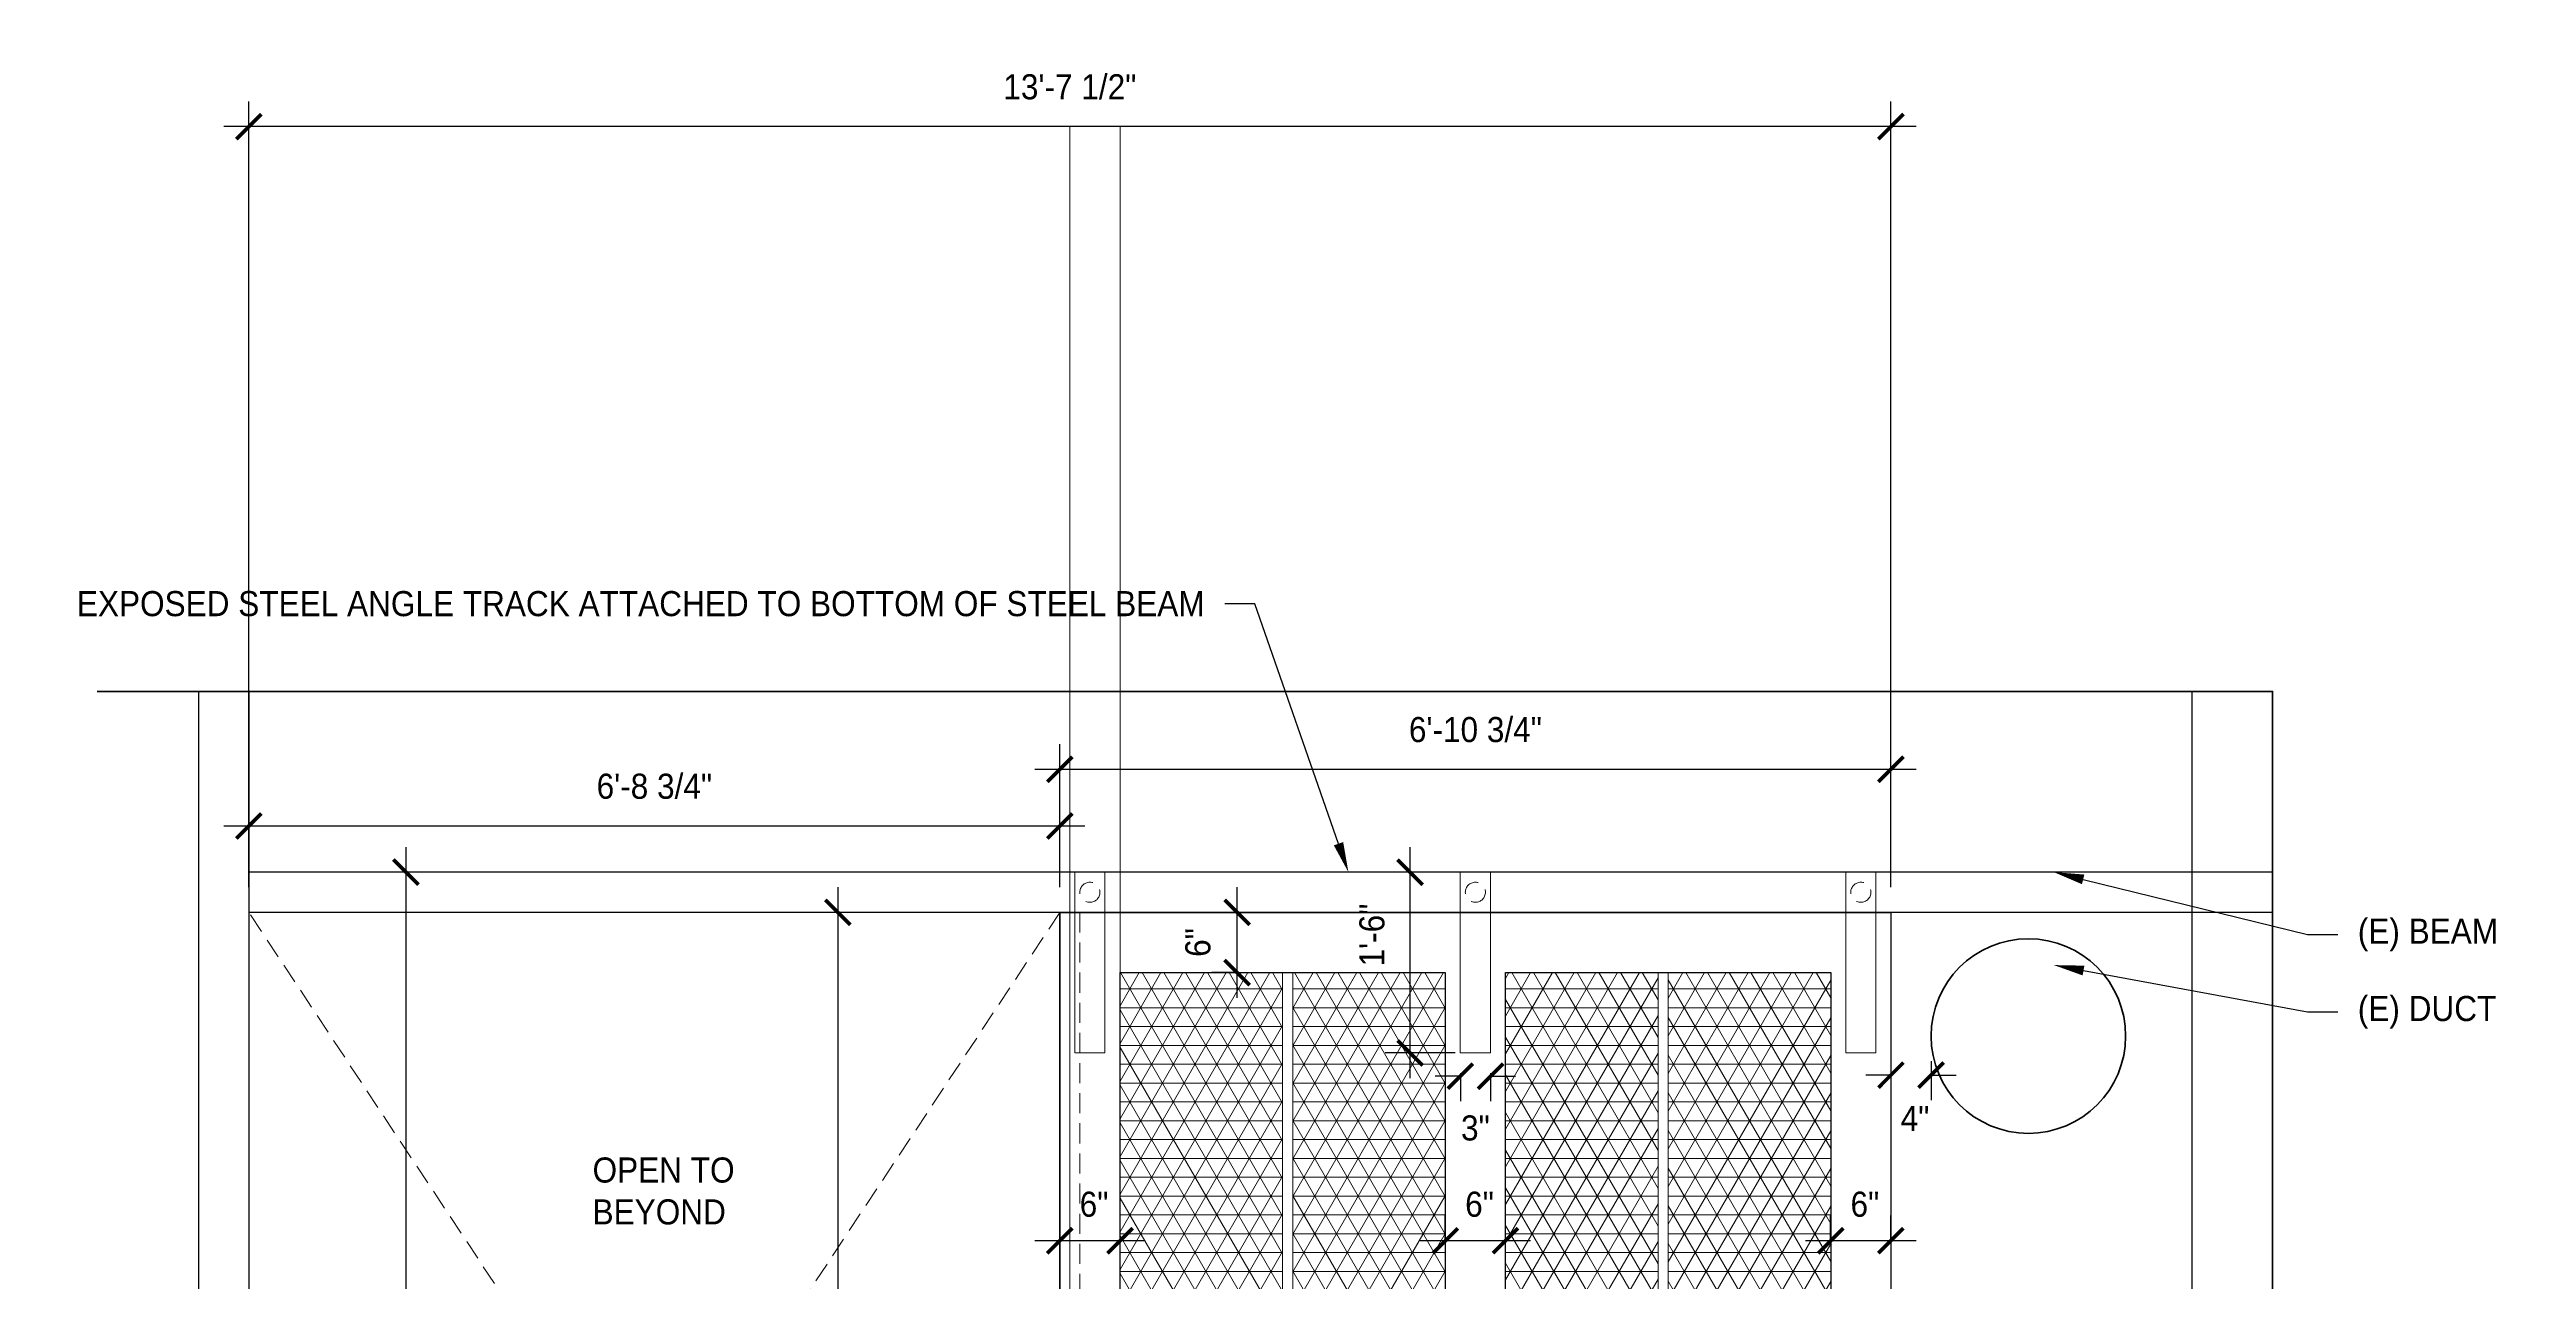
# Model space of a CAD drawing. Header units: inches. Extents: x -3027 to 6920, y -6604 to 320.
# Drawn here: x 779.2 to 1025.8, y -5314.7 to -5192.1 of the extents above; entities that cross this region are included whole.
import ezdxf
from ezdxf import colors
from ezdxf.entities.mleader import LeaderData, LeaderLine
from ezdxf.math import Vec2, Vec3

# ---------------------------------------------------------------- set-up
doc = ezdxf.new("R2010")
doc.units = ezdxf.units.IN
doc.header["$LTSCALE"] = 4
doc.header["$MEASUREMENT"] = 0
doc.header["$PDMODE"] = 35
doc.header["$PDSIZE"] = -5
doc.linetypes.add('DASHED', pattern=[0.75, 0.5, -0.25])
doc.layers.get('0').update_dxf_attribs({"linetype": 'CONTINUOUS'})
doc.layers.get('Defpoints').update_dxf_attribs({"linetype": 'CONTINUOUS'})
for name, color, linetype, lineweight in [('A-ELEV-2', 5, 'CONTINUOUS', 25), ('A-ELEV-BYND', 9, 'DASHED', 9), ('A-ELEV-CUT', 3, 'CONTINUOUS', 50), ('A-ELEV-HTCH', 40, 'CONTINUOUS', 9), ('A-NOTE-DIM', 8, 'CONTINUOUS', 15), ('A-NOTE-REF', 8, 'CONTINUOUS', 15), ('A-SHBD-NOTE', 8, 'CONTINUOUS', 15)]:
    doc.layers.add(name, color=color, linetype=linetype, lineweight=lineweight)
doc.styles.add('ANNOT-SM', font='swisse.ttf', dxfattribs={"width": 0.9, "height": 0.078125})
doc.styles.add('Annotative', font='swisse.ttf', dxfattribs={"width": 0.9, "height": 0.078125})
doc.dimstyles.new('DIM-ANNOT', dxfattribs={"dimtxt": 0.078125, "dimasz": 0.078125, "dimexe": 0.078125, "dimexo": 0.078125, "dimgap": 0.078125, "dimtad": 1, "dimzin": 11, "dimdsep": 46, "dimlunit": 4, "dimtxsty": 'ANNOT-SM', "dimblk1": 'ARCHTICK', "dimblk2": 'ARCHTICK', "dimsah": 1, "dimcen": 0, "dimdle": 0.078125, "dimclrd": 8, "dimclre": 8, "dimclrt": 8, "dimadec": 0, "dimazin": 0, "dimtfac": 4, "dimtofl": 0, "dimtmove": 2, "dimatfit": 3, "dimfxl": 1, "dimfrac": 2, "dimtzin": 0, "dimarcsym": 0})

# ---------------------------------------------------------------- blocks, each defined once
blk = doc.blocks.new('_ARCHTICK')
at = {"color": 0, "linetype": 'ByBlock', "const_width": 0.15}
blk.add_lwpolyline([(-0.5, -0.5), (0.5, 0.5)], dxfattribs=at)
blk = doc.blocks.new('*D228')
at = {"layer": 'A-NOTE-DIM', "color": 8, "lineweight": -2, "transparency": 16777216}
for p, q in [((814.64, -5271.5), (814.64, -5402.5)), ((831.37, -5274), (812.14, -5274)), ((831.37, -5400), (812.14, -5400))]:
    blk.add_line(p, q, dxfattribs=at)
at = {"layer": 'Defpoints', "color": 0, "transparency": 16777216}
for p in [(833.87, -5274), (814.64, -5400), (833.87, -5400)]:
    blk.add_point(p, dxfattribs=at)
at = {"layer": 'A-NOTE-DIM', "color": 8, "lineweight": -2, "transparency": 16777216, "xscale": 2.5, "yscale": 2.5, "zscale": 2.5}
for p, rotation in [((814.64, -5274), 90), ((814.64, -5400), 270)]:
    blk.add_blockref('_ARCHTICK', p, dxfattribs=dict(at, rotation=rotation))
at = {"layer": 'A-NOTE-DIM', "color": 8, "transparency": 16777216, "insert": (810.86, -5335.5), "char_height": 2.5, "attachment_point": 5, "rotation": 90, "style": 'ANNOT-SM'}
blk.add_mtext('10\'-6" ', dxfattribs=at)
blk = doc.blocks.new('*D224')
at = {"layer": 'A-NOTE-DIM', "color": 8, "lineweight": -2, "transparency": 16777216}
for p, q in [((799, -5275.5), (799, -5266.9)), ((879.75, -5275.5), (879.75, -5266.9)), ((796.5, -5269.4), (882.25, -5269.4))]:
    blk.add_line(p, q, dxfattribs=at)
at = {"layer": 'Defpoints', "color": 0, "transparency": 16777216}
for p in [(879.75, -5269.4), (799, -5278), (879.75, -5278)]:
    blk.add_point(p, dxfattribs=at)
at = {"layer": 'A-NOTE-DIM', "color": 8, "lineweight": -2, "transparency": 16777216, "xscale": 2.5, "yscale": 2.5, "zscale": 2.5, "rotation": 180}
blk.add_blockref('_ARCHTICK', (799, -5269.4), dxfattribs=at)
at = {"layer": 'A-NOTE-DIM', "color": 8, "lineweight": -2, "transparency": 16777216, "xscale": 2.5, "yscale": 2.5, "zscale": 2.5}
blk.add_blockref('_ARCHTICK', (879.75, -5269.4), dxfattribs=at)
at = {"layer": 'A-NOTE-DIM', "color": 8, "transparency": 16777216, "insert": (839.38, -5265.46), "char_height": 2.5, "attachment_point": 5, "style": 'ANNOT-SM'}
blk.add_mtext('6\'-8 3/4" ', dxfattribs=at)
blk = doc.blocks.new('single industrial slider')
at = {"layer": 'A-ELEV-HTCH'}
h = blk.add_hatch(dxfattribs=at)
h.set_pattern_fill('NET3', color=256, scale=15)
h.set_pattern_definition([(0, (-222.8777, 5400), (0, 1.875), []), (60, (-222.8777, 5400), (-1.6237976, 0.9375), []), (120, (-222.8777, 5400), (-1.6237976, -0.9375), [])])
h.paths.add_polyline_path([(19.19, 81.83), (35.38, 81.83), (35.38, 116), (19.19, 116)])
h.paths.add_polyline_path([(18.19, 116), (3, 116), (3, 81.83), (18.19, 81.83)])
h.paths.add_polyline_path([(-18.19, 81.83), (-3, 81.83), (-3, 116), (-18.19, 116)])
h.paths.add_polyline_path([(-35.38, 81.83), (-19.19, 81.83), (-19.19, 116), (-35.38, 116)])
h.paths.add_polyline_path([(-19.19, 80.83), (-35.38, 80.83), (-35.38, 47.17), (-19.19, 47.17)])
h.paths.add_polyline_path([(-18.19, 47.17), (-3, 47.17), (-3, 80.83), (-18.19, 80.83)])
h.paths.add_polyline_path([(3, 47.17), (18.19, 47.17), (18.19, 80.83), (3, 80.83)])
h.paths.add_polyline_path([(35.38, 80.83), (19.19, 80.83), (19.19, 47.17), (35.38, 47.17)])
h.paths.add_polyline_path([(19.19, 46.17), (19.19, 37.5), (35.38, 37.5), (35.38, 46.17)])
h.paths.add_polyline_path([(18.19, 37.5), (18.19, 46.17), (3, 46.17), (3, 37.5)])
h.paths.add_polyline_path([(3, 34.5), (3, 12), (18.19, 12), (18.19, 34.5)])
h.paths.add_polyline_path([(19.19, 34.5), (19.19, 12), (35.38, 12), (35.38, 34.5)])
h.paths.add_polyline_path([(-3, 34.5), (-18.19, 34.5), (-18.19, 12), (-3, 12)])
h.paths.add_polyline_path([(-18.19, 46.17), (-18.19, 37.5), (-3, 37.5), (-3, 46.17)])
h.paths.add_polyline_path([(-19.19, 37.5), (-19.19, 46.17), (-35.38, 46.17), (-35.38, 37.5)])
h.paths.add_polyline_path([(-19.19, 34.5), (-35.38, 34.5), (-35.38, 12), (-19.19, 12)])
at = {"layer": 'A-ELEV-2'}
for points in [[(41.38, 0), (-41.38, 0), (-41.38, 122), (41.38, 122)], [(-36.88, 64.4), (-36.88, 37.5), (38.88, 37.5), (38.88, 34.5), (-39.88, 34.5), (-39.88, 64.4)]]:
    blk.add_lwpolyline(points, close=True, dxfattribs=at)
for points in [[(-35.38, 37.5), (-35.38, 116), (-3, 116)], [(-3, 116), (-3, 37.5)], [(3, 116), (35.38, 116), (35.38, 37.5)], [(3, 37.5), (3, 116)], [(-3, 34.5), (-3, 12), (-35.38, 12), (-35.38, 34.5)], [(35.38, 34.5), (35.38, 12), (3, 12), (3, 34.5)]]:
    blk.add_lwpolyline(points, dxfattribs=at)
at = {"layer": 'A-ELEV-BYND'}
for p, q in [((-35.38, 37.5), (-35.38, 34.5)), ((-19.19, 34.5), (-19.19, 37.5)), ((-18.19, 37.5), (-18.19, 34.5)), ((-3, 37.5), (-3, 34.5)), ((3, 37.5), (3, 34.5)), ((18.19, 37.5), (18.19, 34.5)), ((19.19, 34.5), (19.19, 37.5)), ((35.38, 37.5), (35.38, 34.5))]:
    blk.add_line(p, q, dxfattribs=at)
for centre in [(-38.38, 124), (0, 124), (38.38, 124)]:
    blk.add_circle(centre, 1, dxfattribs=at)
at = {"layer": 'A-SHBD-NOTE'}
for p, q in [((-19.19, 116), (-19.19, 81.83)), ((-18.19, 116), (-18.19, 81.83)), ((18.19, 116), (18.19, 81.83)), ((19.19, 116), (19.19, 81.83)), ((-19.19, 81.83), (-35.38, 81.83)), ((-3, 81.83), (-18.19, 81.83)), ((3, 81.83), (18.19, 81.83)), ((19.19, 81.83), (35.38, 81.83)), ((-19.19, 80.83), (-35.38, 80.83)), ((-19.19, 80.83), (-19.19, 47.17)), ((-18.19, 80.83), (-18.19, 47.17)), ((-3, 80.83), (-18.19, 80.83)), ((3, 80.83), (18.19, 80.83)), ((18.19, 80.83), (18.19, 47.17)), ((19.19, 80.83), (19.19, 47.17)), ((19.19, 80.83), (35.38, 80.83)), ((-19.19, 47.17), (-35.38, 47.17)), ((-3, 47.17), (-18.19, 47.17)), ((18.19, 47.17), (3, 47.17)), ((35.38, 47.17), (19.19, 47.17)), ((-19.19, 46.17), (-35.38, 46.17)), ((-19.19, 46.17), (-19.19, 37.5)), ((-18.19, 46.17), (-18.19, 37.5)), ((-3, 46.17), (-18.19, 46.17)), ((18.19, 46.17), (3, 46.17)), ((18.19, 46.17), (18.19, 37.5)), ((19.19, 46.17), (19.19, 37.5)), ((35.38, 46.17), (19.19, 46.17)), ((-19.19, 34.5), (-19.19, 12)), ((-18.19, 34.5), (-18.19, 12)), ((18.19, 34.5), (18.19, 12)), ((19.19, 34.5), (19.19, 12))]:
    blk.add_line(p, q, dxfattribs=at)
for points in [[(-36.88, 126), (-36.88, 108), (-39.88, 108), (-39.88, 126)], [(1.5, 126), (1.5, 108), (-1.5, 108), (-1.5, 126)], [(36.88, 126), (36.88, 108), (39.88, 108), (39.88, 126)]]:
    blk.add_lwpolyline(points, close=True, dxfattribs=at)
blk = doc.blocks.new('*D230')
at = {"layer": 'A-NOTE-DIM', "color": 8, "lineweight": -2, "transparency": 16777216}
for p, q in [((879.75, -5275.5), (879.75, -5261.26)), ((962.5, -5275.5), (962.5, -5261.26)), ((877.25, -5263.76), (965, -5263.76))]:
    blk.add_line(p, q, dxfattribs=at)
at = {"layer": 'Defpoints', "color": 0, "transparency": 16777216}
for p in [(962.5, -5263.76), (879.75, -5278), (962.5, -5278)]:
    blk.add_point(p, dxfattribs=at)
at = {"layer": 'A-NOTE-DIM', "color": 8, "lineweight": -2, "transparency": 16777216, "xscale": 2.5, "yscale": 2.5, "zscale": 2.5, "rotation": 180}
blk.add_blockref('_ARCHTICK', (879.75, -5263.76), dxfattribs=at)
at = {"layer": 'A-NOTE-DIM', "color": 8, "lineweight": -2, "transparency": 16777216, "xscale": 2.5, "yscale": 2.5, "zscale": 2.5}
blk.add_blockref('_ARCHTICK', (962.5, -5263.76), dxfattribs=at)
at = {"layer": 'A-NOTE-DIM', "color": 8, "transparency": 16777216, "insert": (921.13, -5259.82), "char_height": 2.5, "attachment_point": 5, "style": 'ANNOT-SM'}
blk.add_mtext('6\'-10 3/4" ', dxfattribs=at)
blk = doc.blocks.new('*D231')
at = {"layer": 'A-NOTE-DIM', "color": 8, "lineweight": -2, "transparency": 16777216}
for p, q in [((962.5, -5294.2), (960, -5294.2)), ((962.5, -5292.81), (962.5, -5296.7)), ((966.5, -5292.81), (966.5, -5296.7)), ((966.5, -5294.2), (969, -5294.2))]:
    blk.add_line(p, q, dxfattribs=at)
at = {"layer": 'Defpoints', "color": 0, "transparency": 16777216}
for p in [(962.5, -5290.31), (966.5, -5290.31), (962.5, -5294.2)]:
    blk.add_point(p, dxfattribs=at)
at = {"layer": 'A-NOTE-DIM', "color": 8, "lineweight": -2, "transparency": 16777216, "xscale": 2.5, "yscale": 2.5, "zscale": 2.5}
blk.add_blockref('_ARCHTICK', (962.5, -5294.2), dxfattribs=at)
at = {"layer": 'A-NOTE-DIM', "color": 8, "lineweight": -2, "transparency": 16777216, "xscale": 2.5, "yscale": 2.5, "zscale": 2.5, "rotation": 180}
blk.add_blockref('_ARCHTICK', (966.5, -5294.2), dxfattribs=at)
at = {"layer": 'A-NOTE-DIM', "color": 8, "transparency": 16777216, "insert": (964.9, -5298.52), "char_height": 2.5, "attachment_point": 5, "style": 'ANNOT-SM'}
blk.add_mtext('4" ', dxfattribs=at)
blk = doc.blocks.new('*D233')
at = {"layer": 'A-NOTE-DIM', "color": 8, "lineweight": -2, "transparency": 16777216}
for p, q in [((879.75, -5310.83), (879.75, -5308.19)), ((885.75, -5310.83), (885.75, -5308.19)), ((888.25, -5310.69), (877.25, -5310.69))]:
    blk.add_line(p, q, dxfattribs=at)
at = {"layer": 'Defpoints', "color": 0, "transparency": 16777216}
for p in [(879.75, -5310.69), (879.75, -5313.33), (885.75, -5313.33)]:
    blk.add_point(p, dxfattribs=at)
at = {"layer": 'A-NOTE-DIM', "color": 8, "lineweight": -2, "transparency": 16777216, "xscale": 2.5, "yscale": 2.5, "zscale": 2.5, "rotation": 180}
blk.add_blockref('_ARCHTICK', (879.75, -5310.69), dxfattribs=at)
at = {"layer": 'A-NOTE-DIM', "color": 8, "lineweight": -2, "transparency": 16777216, "xscale": 2.5, "yscale": 2.5, "zscale": 2.5}
blk.add_blockref('_ARCHTICK', (885.75, -5310.69), dxfattribs=at)
at = {"layer": 'A-NOTE-DIM', "color": 8, "transparency": 16777216, "insert": (883.16, -5307.07), "char_height": 2.5, "attachment_point": 5, "style": 'ANNOT-SM'}
blk.add_mtext('6" ', dxfattribs=at)
blk = doc.blocks.new('*D234')
at = {"layer": 'A-NOTE-DIM', "color": 8, "lineweight": -2, "transparency": 16777216}
for p, q in [((956.5, -5310.83), (956.5, -5308.19)), ((962.5, -5310.83), (962.5, -5308.19)), ((965, -5310.69), (954, -5310.69))]:
    blk.add_line(p, q, dxfattribs=at)
at = {"layer": 'Defpoints', "color": 0, "transparency": 16777216}
for p in [(956.5, -5310.69), (956.5, -5313.33), (962.5, -5313.33)]:
    blk.add_point(p, dxfattribs=at)
at = {"layer": 'A-NOTE-DIM', "color": 8, "lineweight": -2, "transparency": 16777216, "xscale": 2.5, "yscale": 2.5, "zscale": 2.5, "rotation": 180}
blk.add_blockref('_ARCHTICK', (956.5, -5310.69), dxfattribs=at)
at = {"layer": 'A-NOTE-DIM', "color": 8, "lineweight": -2, "transparency": 16777216, "xscale": 2.5, "yscale": 2.5, "zscale": 2.5}
blk.add_blockref('_ARCHTICK', (962.5, -5310.69), dxfattribs=at)
at = {"layer": 'A-NOTE-DIM', "color": 8, "transparency": 16777216, "insert": (959.91, -5307.07), "char_height": 2.5, "attachment_point": 5, "style": 'ANNOT-SM'}
blk.add_mtext('6" ', dxfattribs=at)
blk = doc.blocks.new('*D235')
at = {"layer": 'A-NOTE-DIM', "color": 8, "lineweight": -2, "transparency": 16777216}
for p, q in [((918.13, -5310.83), (918.13, -5308.19)), ((924.13, -5310.83), (924.13, -5308.19)), ((926.63, -5310.69), (915.63, -5310.69))]:
    blk.add_line(p, q, dxfattribs=at)
at = {"layer": 'Defpoints', "color": 0, "transparency": 16777216}
for p in [(918.13, -5310.69), (918.13, -5313.33), (924.13, -5313.33)]:
    blk.add_point(p, dxfattribs=at)
at = {"layer": 'A-NOTE-DIM', "color": 8, "lineweight": -2, "transparency": 16777216, "xscale": 2.5, "yscale": 2.5, "zscale": 2.5, "rotation": 180}
blk.add_blockref('_ARCHTICK', (918.13, -5310.69), dxfattribs=at)
at = {"layer": 'A-NOTE-DIM', "color": 8, "lineweight": -2, "transparency": 16777216, "xscale": 2.5, "yscale": 2.5, "zscale": 2.5}
blk.add_blockref('_ARCHTICK', (924.13, -5310.69), dxfattribs=at)
at = {"layer": 'A-NOTE-DIM', "color": 8, "transparency": 16777216, "insert": (921.54, -5307.07), "char_height": 2.5, "attachment_point": 5, "style": 'ANNOT-SM'}
blk.add_mtext('6" ', dxfattribs=at)
blk = doc.blocks.new('*D236')
at = {"layer": 'A-NOTE-DIM', "color": 8, "lineweight": -2, "transparency": 16777216}
for p, q in [((897.4, -5286.5), (897.4, -5275.5)), ((897.29, -5278), (894.9, -5278)), ((897.29, -5284), (894.9, -5284))]:
    blk.add_line(p, q, dxfattribs=at)
at = {"layer": 'Defpoints', "color": 0, "transparency": 16777216}
for p in [(897.4, -5278), (899.79, -5278), (899.79, -5284)]:
    blk.add_point(p, dxfattribs=at)
at = {"layer": 'A-NOTE-DIM', "color": 8, "lineweight": -2, "transparency": 16777216, "xscale": 2.5, "yscale": 2.5, "zscale": 2.5}
for p, rotation in [((897.4, -5278), 90), ((897.4, -5284), 270)]:
    blk.add_blockref('_ARCHTICK', p, dxfattribs=dict(at, rotation=rotation))
at = {"layer": 'A-NOTE-DIM', "color": 8, "transparency": 16777216, "insert": (893.51, -5281), "char_height": 2.5, "attachment_point": 5, "rotation": 90, "style": 'ANNOT-SM'}
blk.add_mtext('6" ', dxfattribs=at)
blk = doc.blocks.new('*D238')
at = {"layer": 'A-NOTE-DIM', "color": 8, "lineweight": -2, "transparency": 16777216}
for p, q in [((919.63, -5294.31), (917.13, -5294.31)), ((919.63, -5294), (919.63, -5296.81)), ((922.63, -5294), (922.63, -5296.81)), ((922.63, -5294.31), (925.13, -5294.31))]:
    blk.add_line(p, q, dxfattribs=at)
at = {"layer": 'Defpoints', "color": 0, "transparency": 16777216}
for p in [(919.63, -5291.5), (922.63, -5291.5), (919.63, -5294.31)]:
    blk.add_point(p, dxfattribs=at)
at = {"layer": 'A-NOTE-DIM', "color": 8, "lineweight": -2, "transparency": 16777216, "xscale": 2.5, "yscale": 2.5, "zscale": 2.5}
blk.add_blockref('_ARCHTICK', (919.63, -5294.31), dxfattribs=at)
at = {"layer": 'A-NOTE-DIM', "color": 8, "lineweight": -2, "transparency": 16777216, "xscale": 2.5, "yscale": 2.5, "zscale": 2.5, "rotation": 180}
blk.add_blockref('_ARCHTICK', (922.63, -5294.31), dxfattribs=at)
at = {"layer": 'A-NOTE-DIM', "color": 8, "transparency": 16777216, "insert": (921.13, -5299.48), "char_height": 2.5, "attachment_point": 5, "style": 'ANNOT-SM'}
blk.add_mtext('3" ', dxfattribs=at)
blk = doc.blocks.new('*D239')
at = {"layer": 'A-NOTE-DIM', "color": 8, "lineweight": -2, "transparency": 16777216}
for p, q in [((914.63, -5294.5), (914.63, -5271.5)), ((919.13, -5274), (912.13, -5274)), ((919.13, -5292), (912.13, -5292))]:
    blk.add_line(p, q, dxfattribs=at)
at = {"layer": 'Defpoints', "color": 0, "transparency": 16777216}
for p in [(914.63, -5274), (921.63, -5274), (921.63, -5292)]:
    blk.add_point(p, dxfattribs=at)
at = {"layer": 'A-NOTE-DIM', "color": 8, "lineweight": -2, "transparency": 16777216, "xscale": 2.5, "yscale": 2.5, "zscale": 2.5}
for p, rotation in [((914.63, -5274), 90), ((914.63, -5292), 270)]:
    blk.add_blockref('_ARCHTICK', p, dxfattribs=dict(at, rotation=rotation))
at = {"layer": 'A-NOTE-DIM', "color": 8, "transparency": 16777216, "insert": (910.84, -5280.26), "char_height": 2.5, "attachment_point": 5, "rotation": 90, "style": 'ANNOT-SM'}
blk.add_mtext('1\'-6" ', dxfattribs=at)
blk = doc.blocks.new('*D240')
at = {"layer": 'A-NOTE-DIM', "color": 8, "lineweight": -2, "transparency": 16777216}
for p, q in [((857.65, -5275.5), (857.65, -5402.5)), ((879.25, -5278), (855.15, -5278)), ((879.25, -5400), (855.15, -5400))]:
    blk.add_line(p, q, dxfattribs=at)
at = {"layer": 'Defpoints', "color": 0, "transparency": 16777216}
for p in [(881.75, -5278), (857.65, -5400), (881.75, -5400)]:
    blk.add_point(p, dxfattribs=at)
at = {"layer": 'A-NOTE-DIM', "color": 8, "lineweight": -2, "transparency": 16777216, "xscale": 2.5, "yscale": 2.5, "zscale": 2.5}
for p, rotation in [((857.65, -5278), 90), ((857.65, -5400), 270)]:
    blk.add_blockref('_ARCHTICK', p, dxfattribs=dict(at, rotation=rotation))
at = {"layer": 'A-NOTE-DIM', "color": 8, "transparency": 16777216, "insert": (853.7, -5339), "char_height": 2.5, "attachment_point": 5, "rotation": 90, "style": 'ANNOT-SM'}
blk.add_mtext('+/- 10\'-2" ', dxfattribs=at)
blk = doc.blocks.new('*D243')
at = {"layer": 'A-NOTE-DIM', "color": 8, "lineweight": -2, "transparency": 16777216}
for p, q in [((799, -5275.5), (799, -5197.28)), ((962.5, -5275.5), (962.5, -5197.28)), ((965, -5199.78), (796.5, -5199.78))]:
    blk.add_line(p, q, dxfattribs=at)
at = {"layer": 'Defpoints', "color": 0, "transparency": 16777216}
for p in [(799, -5199.78), (799, -5278), (962.5, -5278)]:
    blk.add_point(p, dxfattribs=at)
at = {"layer": 'A-NOTE-DIM', "color": 8, "lineweight": -2, "transparency": 16777216, "xscale": 2.5, "yscale": 2.5, "zscale": 2.5}
for p, rotation in [((799, -5199.78), 179.9999999999997), ((962.5, -5199.78), 359.9999999999997)]:
    blk.add_blockref('_ARCHTICK', p, dxfattribs=dict(at, rotation=rotation))
at = {"layer": 'A-NOTE-DIM', "color": 8, "transparency": 16777216, "insert": (880.75, -5195.83), "char_height": 2.5, "attachment_point": 5, "style": 'ANNOT-SM'}
blk.add_mtext('13\'-7 1/2" ', dxfattribs=at)

msp = doc.modelspace()

# ---------------------------------------------------------------- linework, layer by layer
at = {"layer": 'A-ELEV-2'}
for p, q in [((794.0002, -5256), (794.0002, -5400)), ((799.0002, -5256), (799.0002, -5400)), ((992.5002, -5382), (992.5002, -5256)), ((1000.5002, -5274), (799.0002, -5274)), ((1000.5002, -5278), (799.0002, -5278)), ((879.7502, -5278), (879.7502, -5400)), ((881.7502, -5278), (928.0002, -5278))]:
    msp.add_line(p, q, dxfattribs=at)
at = {"layer": 'A-ELEV-BYND'}
for p, q in [((879.7502, -5278), (799.0002, -5400)), ((879.7502, -5400), (799.0002, -5278)), ((881.7502, -5278), (881.7502, -5400))]:
    msp.add_line(p, q, dxfattribs=at)
at = {"layer": 'A-ELEV-CUT'}
msp.add_lwpolyline([(783.89222, -5256), (1000.5002, -5256), (1000.5002, -5400), (783.89222, -5400)], dxfattribs=at)
msp.add_circle((976.18617, -5290.31403), 9.68597, dxfattribs=at)
at = {"layer": 'A-NOTE-DIM'}
for p, q in [((880.7502, -5199.77792), (880.7502, -5447.33859)), ((885.7502, -5199.77792), (885.7502, -5447.33859))]:
    msp.add_line(p, q, dxfattribs=at)

# ---------------------------------------------------------------- block references
msp.add_blockref('single industrial slider', (921.1252, -5400))

# ---------------------------------------------------------------- texts
at = {"layer": 'A-NOTE-REF', "insert": (833.225, -5302.4), "char_height": 2.5, "attachment_point": 1, "style": 'Annotative'}
msp.add_mtext_dynamic_manual_height_columns('OPEN TO BEYOND', width=19.975, gutter_width=12.5, heights=[0], dxfattribs=at)

# ---------------------------------------------------------------- dimensions: what is measured, and where the dimension line sits
at = {"layer": 'A-NOTE-DIM'}
dim = msp.add_aligned_dim(p1=(962.5002, -5278), p2=(799.0002, -5278), distance=-78.22208, dimstyle='DIM-ANNOT', override={"dimpost": ' '}, dxfattribs=at)
dim.commit()
dim.dimension.update_dxf_attribs({"geometry": '*D243', "text_midpoint": (880.7502, -5195.83437)})
for base, p1, p2, picture, middle in [((962.5002, -5263.75867), (879.7502, -5278), (962.5002, -5278), '*D230', (921.1252, -5259.81512)), ((879.7502, -5269.4), (799.0002, -5278), (879.7502, -5278), '*D224', (839.3752, -5265.45646))]:
    dim = msp.add_linear_dim(base=base, p1=p1, p2=p2, dimstyle='DIM-ANNOT', override={"dimpost": ' '}, dxfattribs=at)
    dim.commit()
    dim.dimension.update_dxf_attribs({"geometry": picture, "text_midpoint": middle})
for base, p1, p2, picture, middle in [((814.64247, -5400), (833.86745, -5274), (833.86745, -5400), '*D228', (810.85782, -5335.5)), ((914.62964, -5274), (921.6252, -5292), (921.6252, -5274), '*D239', (910.84499, -5280.26412)), ((897.40041, -5278), (899.7937, -5284), (899.7937, -5278), '*D236', (893.513, -5281))]:
    dim = msp.add_linear_dim(base=base, p1=p1, p2=p2, angle=90, dimstyle='DIM-ANNOT', override={"dimpost": ' '}, dxfattribs=at)
    dim.commit()
    dim.dimension.update_dxf_attribs({"geometry": picture, "text_midpoint": middle, "dimtype": 160})
dim = msp.add_linear_dim(base=(857.64524, -5400), p1=(881.7502, -5278), p2=(881.7502, -5400), angle=90, dimstyle='DIM-ANNOT', override={"dimpost": '+/- <> '}, dxfattribs=at)
dim.commit()
dim.dimension.update_dxf_attribs({"geometry": '*D240', "text_midpoint": (853.70169, -5339)})
for base, p1, p2, picture, middle in [((919.6252, -5294.30968), (922.6252, -5291.5), (919.6252, -5291.5), '*D238', (921.1252, -5299.48413)), ((962.5002, -5294.19862), (966.5002, -5290.31403), (962.5002, -5290.31403), '*D231', (964.90287, -5298.51758)), ((879.7502, -5310.69439), (885.7502, -5313.33418), (879.7502, -5313.33418), '*D233', (883.16137, -5307.07189)), ((918.1252, -5310.69439), (924.1252, -5313.33418), (918.1252, -5313.33418), '*D235', (921.53637, -5307.07189)), ((956.5002, -5310.69439), (962.5002, -5313.33418), (956.5002, -5313.33418), '*D234', (959.91137, -5307.07189))]:
    dim = msp.add_linear_dim(base=base, p1=p1, p2=p2, dimstyle='DIM-ANNOT', override={"dimpost": ' '}, dxfattribs=at)
    dim.commit()
    dim.dimension.update_dxf_attribs({"geometry": picture, "text_midpoint": middle, "dimtype": 160})

# ---------------------------------------------------------------- leaders
at = {"layer": 'A-NOTE-REF'}
ml = msp.add_multileader_mtext('Standard', dxfattribs=at)
ml.set_content('EXPOSED STEEL ANGLE TRACK ATTACHED TO BOTTOM OF STEEL BEAM', color=256, style='ANNOT-SM')
ml.set_leader_properties()
ml.build(insert=Vec2(0, 0))
ml.multileader.update_dxf_attribs({"dogleg_length": 0.09375, "arrow_head_size": 3, "scale": 32})
ctx = ml.context
ctx.base_point, ctx.scale, ctx.char_height, ctx.arrow_head_size, ctx.plane_origin = Vec3(822.87243, -5247.29746), 32, 2.5, 3, Vec3(906.50831, -5226.43542)
ctx.text_align_type = 2
notes = []
notes.append((ctx, [(0, (1, 1, 0), (899.16909, -5247.29746), (-1, 0), 3, [(0, [(908.48617, -5274)], 0, [])])]))
ctx.mtext.insert, ctx.mtext.width, ctx.mtext.alignment, ctx.mtext.flow_direction = Vec3(894.16909, -5246.0145), 72.1444089, 3, 5
ml = msp.add_multileader_mtext('Standard', dxfattribs=at)
ml.set_content('(E) BEAM', color=256, style='ANNOT-SM')
ml.set_leader_properties()
ml.build(insert=Vec2(0, 0))
ml.multileader.update_dxf_attribs({"dogleg_length": 0.09375, "arrow_head_size": 3, "scale": 32})
ctx = ml.context
ctx.base_point, ctx.scale, ctx.char_height, ctx.arrow_head_size, ctx.plane_origin = Vec3(1006.98633, -5280.2), 32, 2.5, 3, Vec3(996.64711, -5243.07956)
notes.append((ctx, [(0, (1, 1, 0), (1003.98633, -5280.2), (1, 0), 3, [(0, [(978.72584, -5274)], 0, [])])]))
ctx.mtext.insert, ctx.mtext.width, ctx.mtext.flow_direction = Vec3(1008.98633, -5278.62123), 19.461997, 5
ml = msp.add_multileader_mtext('Standard', dxfattribs=at)
ml.set_content('(E) DUCT', color=256, style='ANNOT-SM')
ml.set_leader_properties()
ml.build(insert=Vec2(0, 0))
ml.multileader.update_dxf_attribs({"dogleg_length": 0.09375, "arrow_head_size": 3, "scale": 32})
ctx = ml.context
ctx.base_point, ctx.scale, ctx.char_height, ctx.arrow_head_size, ctx.plane_origin = Vec3(1006.98633, -5287.9), 32, 2.5, 3, Vec3(996.64711, -5250.77956)
notes.append((ctx, [(0, (1, 1, 0), (1003.98633, -5287.9), (1, 0), 3, [(0, [(978.72584, -5283.24904)], 0, [])])]))
ctx.mtext.insert, ctx.mtext.width, ctx.mtext.flow_direction = Vec3(1008.98633, -5286.32123), 17.2284792, 5
for ctx, leaders in notes:
    for number, flags, end, landing, length, lines in leaders:
        leader = LeaderData()
        leader.index, (leader.has_last_leader_line, leader.has_dogleg_vector, leader.attachment_direction) = number, flags
        leader.last_leader_point, leader.dogleg_vector, leader.dogleg_length = Vec3(end), Vec3(landing), length
        for number, points, colour, breaks in lines:
            line = LeaderLine()
            line.index, line.vertices, line.color, line.breaks = number, Vec3.list(points), colors.encode_raw_color(colour), breaks
            leader.lines.append(line)
        ctx.leaders.append(leader)

doc.saveas('drawing.dxf')
